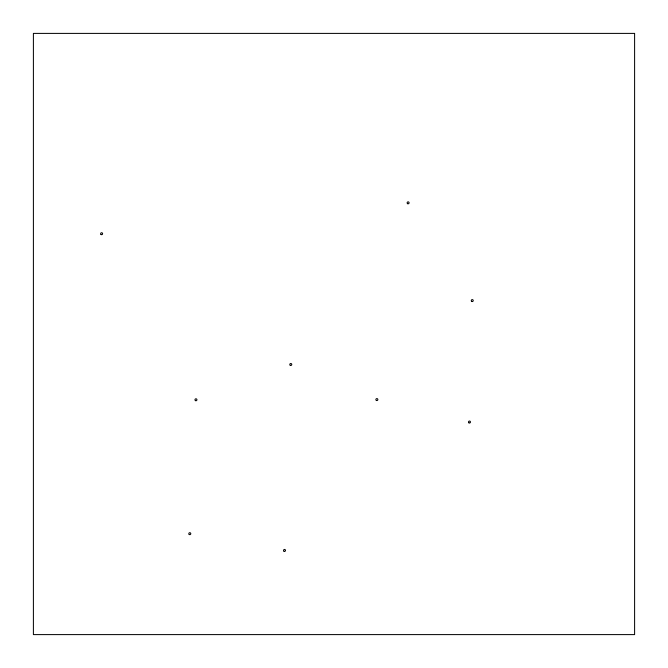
<?xml version="1.0" encoding="UTF-8"?>
<svg xmlns="http://www.w3.org/2000/svg" width="668" height="668" viewBox="0 0 668 668"><rect width="100%" height="100%" fill="white"/><g stroke="black" fill="none" stroke-linecap="round" stroke-linejoin="round"><path stroke-width="1" d="M634.6 33.4L33.4 33.4L33.4 634.6L634.6 634.6L634.6 33.4M189.236 534.484A0.985 0.985 0 0 0 190.781 533.765A0.985 0.985 0 0 0 189.386 532.78A0.985 0.985 0 0 0 189.236 534.484M195.457 400.633A0.985 0.985 0 0 0 196.935 399.781A0.985 0.985 0 0 0 195.457 398.93A0.985 0.985 0 0 0 195.457 400.633M101.06 234.518A0.985 0.985 0 0 0 102.605 233.8A0.985 0.985 0 0 0 101.21 232.823A0.985 0.985 0 0 0 101.06 234.518M407.622 203.69A0.985 0.985 0 0 0 409.1 202.838A0.985 0.985 0 0 0 407.622 201.987A0.985 0.985 0 0 0 407.622 203.69M468.919 422.836A0.985 0.985 0 0 0 470.464 422.118A0.985 0.985 0 0 0 469.07 421.141A0.985 0.985 0 0 0 468.919 422.836M376.376 400.433A0.985 0.985 0 0 0 377.854 399.573A0.985 0.985 0 0 0 376.376 398.721A0.985 0.985 0 0 0 376.376 400.433M284.042 551.267A0.985 0.985 0 0 0 285.52 550.415A0.985 0.985 0 0 0 284.042 549.564A0.985 0.985 0 0 0 284.042 551.267M290.288 365.338A0.985 0.985 0 0 0 291.766 364.486A0.985 0.985 0 0 0 290.288 363.634A0.985 0.985 0 0 0 290.288 365.338M471.758 301.435A0.985 0.985 0 0 0 473.236 300.583A0.985 0.985 0 0 0 471.758 299.732A0.985 0.985 0 0 0 471.758 301.435"/></g></svg>
